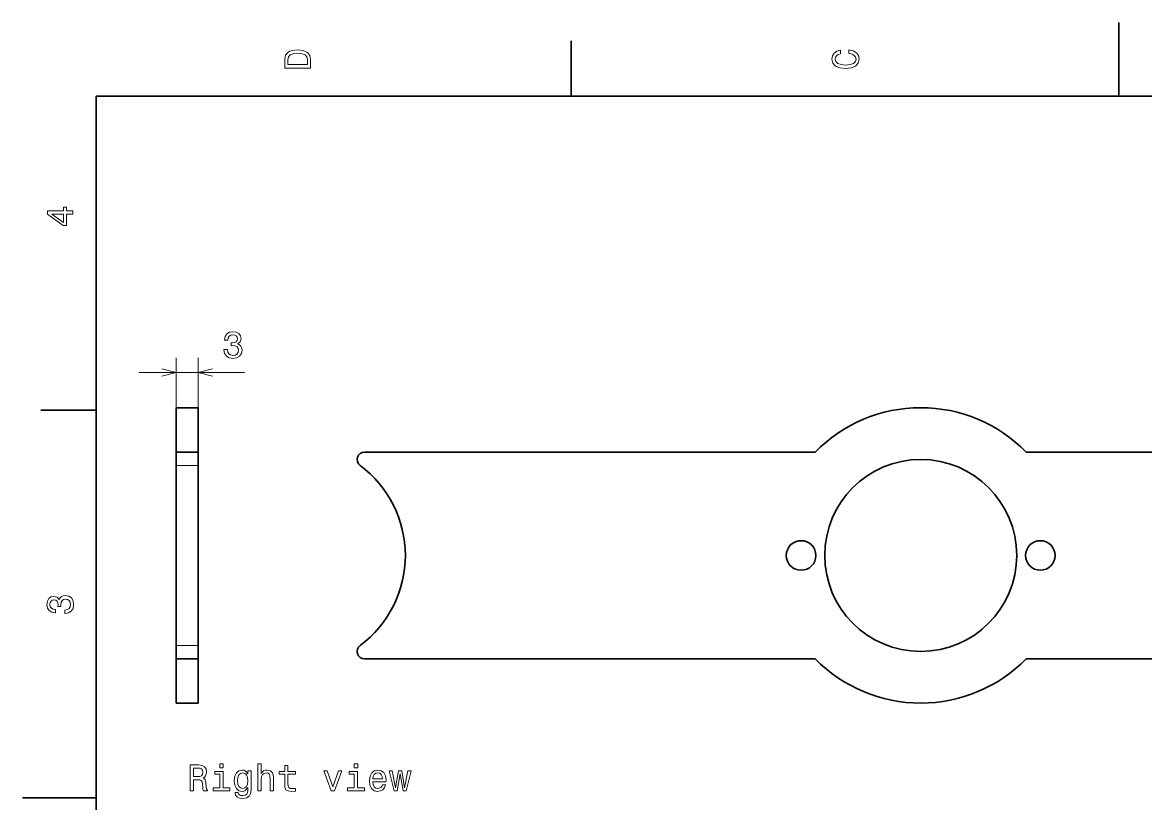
# Model space of a CAD drawing. Extents: x 0 to 297, y 0 to 210.
# Drawn here: x 0 to 152.1, y 104.2 to 210 of the extents above; entities that cross this region are included whole.
import ezdxf

# ---------------------------------------------------------------- set-up
doc = ezdxf.new("R2010")
doc.units = 0

msp = doc.modelspace()

# ---------------------------------------------------------------- linework, layer by layer
at = {"color": 7, "lineweight": 35, "ltscale": 0.25}
for p, q in [((148.5, 200), (148.5, 210)), ((10, 105), (0, 105))]:
    msp.add_line(p, q, dxfattribs=at)
at = {"color": 7, "lineweight": 35, "ltscale": 0.1875}
for p, q in [((74.300003, 200), (74.300003, 207.5)), ((10, 157.5), (2.5, 157.5))]:
    msp.add_line(p, q, dxfattribs=at)
at = {"color": 7, "lineweight": 35}
for p, q in [((287, 200), (10, 200)), ((10, 200), (10, 10)), ((107.376892, 151.836075), (46.32618, 151.836075)), ((161.659744, 151.836075), (135.942596, 151.836075)), ((107.376892, 123.836075), (46.32618, 123.836075)), ((161.659744, 123.836075), (135.942596, 123.836075))]:
    msp.add_line(p, q, dxfattribs=at)
at = {"color": 7, "lineweight": 13, "ltscale": 0.269243}
for p, q in [((20.80751, 153.836075), (20.80751, 164.605804)), ((23.80751, 153.836075), (23.80751, 164.605804))]:
    msp.add_line(p, q, dxfattribs=at)
at = {"color": 7, "lineweight": 13, "ltscale": 0.356937}
msp.add_line((15.80751, 162.605804), (30.084982, 162.605804), dxfattribs=at)
at = {"color": 7, "lineweight": 35, "ltscale": 0.15}
for p, q in [((20.80751, 157.836075), (20.80751, 151.836075)), ((23.80751, 157.836075), (23.80751, 151.836075)), ((20.80751, 123.836075), (20.80751, 117.836075)), ((23.80751, 123.836075), (23.80751, 117.836075))]:
    msp.add_line(p, q, dxfattribs=at)
at = {"color": 7, "lineweight": 35, "ltscale": 0.075}
for p, q in [((23.80751, 157.836075), (20.80751, 157.836075)), ((23.80751, 157.836075), (20.80751, 157.836075)), ((23.80751, 151.836075), (20.80751, 151.836075)), ((20.80751, 123.836075), (23.80751, 123.836075)), ((23.80751, 117.836075), (20.80751, 117.836075))]:
    msp.add_line(p, q, dxfattribs=at)
at = {"color": 7, "lineweight": 35, "ltscale": 0.045062}
for p, q in [((20.80751, 151.836075), (20.80751, 150.0336)), ((23.80751, 151.836075), (23.80751, 150.0336)), ((20.80751, 125.638542), (20.80751, 123.836075)), ((23.80751, 125.638542), (23.80751, 123.836075))]:
    msp.add_line(p, q, dxfattribs=at)
at = {"color": 7, "lineweight": 13, "ltscale": 0.075}
for p, q in [((23.80751, 150.0336), (20.80751, 150.0336)), ((20.80751, 125.638542), (23.80751, 125.638542))]:
    msp.add_line(p, q, dxfattribs=at)
at = {"color": 7, "lineweight": 35, "ltscale": 0.304938}
for p, q in [((20.80751, 150.0336), (20.80751, 137.836075)), ((23.80751, 150.0336), (23.80751, 137.836075)), ((20.80751, 137.836075), (20.80751, 125.638542)), ((23.80751, 137.836075), (23.80751, 125.638542))]:
    msp.add_line(p, q, dxfattribs=at)
at = {"color": 7, "lineweight": 13}
for points in [[(35.533215, 204.994965), (35.533215, 203.829971), (39.033215, 203.829971), (39.033215, 204.994965), (38.922264, 205.544678), (38.584366, 205.953171), (38.034657, 206.205338), (37.283215, 206.296112), (36.516644, 206.215424), (36.21405, 206.114563), (35.971977, 205.973343), (35.644165, 205.56485), (35.563473, 205.297562)], [(35.951801, 204.959656), (36.027451, 205.342941), (36.259438, 205.605194), (36.672985, 205.761536), (37.283215, 205.811966), (37.873272, 205.756485), (38.286816, 205.600143), (38.533936, 205.332855), (38.614628, 204.959656), (38.614628, 204.298996), (35.951801, 204.298996)], [(111.93206, 205.817017), (112.35569, 205.716141), (112.658287, 205.549713), (112.844887, 205.317734), (112.905403, 205.045395), (112.814629, 204.71759), (112.54229, 204.460388), (112.098488, 204.28891), (111.483215, 204.233429), (110.872986, 204.28891), (110.424141, 204.455338), (110.151802, 204.71254), (110.055984, 205.045395), (110.106415, 205.287476), (110.247627, 205.494247), (110.474571, 205.655624), (110.787247, 205.766571), (110.787247, 206.245682), (110.308144, 206.094391), (109.94503, 205.832138), (109.718086, 205.474075), (109.637398, 205.045395), (109.763474, 204.510818), (110.116501, 204.10231), (110.696472, 203.840057), (111.483215, 203.749283), (112.269958, 203.840057), (112.84993, 204.10231), (113.208, 204.510818), (113.329041, 205.045395), (113.233215, 205.51442), (112.965927, 205.892654), (112.527161, 206.159943), (111.93206, 206.301163)], [(6.833213, 184.02739), (6.833213, 184.481277), (5.965778, 184.481277), (5.965778, 184.98056), (5.56232, 184.98056), (5.56232, 184.481277), (3.408862, 184.481277), (3.408862, 184.022339), (5.521974, 182.489197), (5.965778, 182.489197), (5.965778, 184.02739)], [(5.56232, 182.912827), (3.993876, 184.02739), (5.56232, 184.02739)], [(27.296078, 165.705231), (27.296078, 165.669922), (27.37677, 165.185776), (27.6138, 164.822662), (27.987, 164.590668), (28.481236, 164.504944), (29.005732, 164.590668), (29.399103, 164.812576), (29.651264, 165.165604), (29.742043, 165.619492), (29.701696, 165.917038), (29.590746, 166.159119), (29.409189, 166.345718), (29.167114, 166.481888), (29.494925, 166.754211), (29.61092, 167.187943), (29.535271, 167.581314), (29.318413, 167.87886), (28.965385, 168.06546), (28.481236, 168.131027), (28.027346, 168.050323), (27.679363, 167.82843), (27.452417, 167.475403), (27.37677, 167.006378), (27.37677, 166.971085), (27.825617, 166.971085), (27.865963, 167.293839), (27.997086, 167.525833), (28.2089, 167.667038), (28.506453, 167.717468), (28.7687, 167.677124), (28.960342, 167.571228), (29.076336, 167.39975), (29.121727, 167.16777), (29.076336, 166.920654), (28.955299, 166.754211), (28.743484, 166.653351), (28.45602, 166.623093), (28.259335, 166.628143), (28.259335, 166.229721), (28.506453, 166.239807), (28.824175, 166.194427), (29.061207, 166.07338), (29.202417, 165.876694), (29.25285, 165.619492), (29.197374, 165.326981), (29.051121, 165.110123), (28.819132, 164.973969), (28.511496, 164.928574), (28.193771, 164.979004), (27.961784, 165.130295), (27.815529, 165.372375), (27.760054, 165.705231)], [(5.73379, 129.979111), (5.769093, 129.979111), (6.253242, 130.059799), (6.616354, 130.296829), (6.848343, 130.670029), (6.934078, 131.164276), (6.848343, 131.688766), (6.626441, 132.082138), (6.273415, 132.334305), (5.819525, 132.425079), (5.521974, 132.384735), (5.279899, 132.273788), (5.0933, 132.092224), (4.957133, 131.850143), (4.684798, 132.177963), (4.251081, 132.293961), (3.857709, 132.218307), (3.560158, 132.00145), (3.373559, 131.648422), (3.307997, 131.164276), (3.388689, 130.710388), (3.610591, 130.362396), (3.963617, 130.135452), (4.432637, 130.059799), (4.46794, 130.059799), (4.46794, 130.508652), (4.145173, 130.548996), (3.913184, 130.680115), (3.771974, 130.891937), (3.721542, 131.189484), (3.761888, 131.451736), (3.867795, 131.643372), (4.039265, 131.759369), (4.271254, 131.804764), (4.518372, 131.759369), (4.684798, 131.638336), (4.785663, 131.426514), (4.815922, 131.139053), (4.810879, 130.942368), (5.209294, 130.942368), (5.199208, 131.189484), (5.244596, 131.507217), (5.365634, 131.744247), (5.56232, 131.885452), (5.819525, 131.935883), (6.112032, 131.880417), (6.328891, 131.734161), (6.465058, 131.502167), (6.510447, 131.194534), (6.460014, 130.876801), (6.308718, 130.644821), (6.066643, 130.498566), (5.73379, 130.443085)], [(27.189354, 109.600487), (26.720335, 109.600487), (26.720335, 109.096161), (27.189354, 109.096161)], [(31.889645, 105.979446), (32.333447, 105.979446), (32.333447, 107.542847), (32.378838, 107.900917), (32.525089, 108.163162), (32.752037, 108.324547), (33.054626, 108.385063), (33.296703, 108.334633), (33.448002, 108.198463), (33.523651, 107.971519), (33.548866, 107.66893), (33.548866, 105.979446), (33.992668, 105.979446), (33.992668, 107.759705), (33.972496, 108.117775), (33.881718, 108.415329), (33.584167, 108.68766), (33.12019, 108.783478), (32.868031, 108.748177), (32.651169, 108.652359), (32.469612, 108.50106), (32.333447, 108.294289), (32.333447, 109.600487), (31.889645, 109.600487)], [(45.405495, 109.600487), (44.936474, 109.600487), (44.936474, 109.096161), (45.405495, 109.096161)], [(22.700882, 105.979446), (23.169903, 105.979446), (23.169903, 107.457115), (23.64901, 107.457115), (24.002035, 107.441986), (24.223936, 107.371376), (24.344975, 107.204948), (24.395407, 106.907402), (24.420624, 106.453506), (24.450882, 106.15596), (24.5114, 105.979446), (25.040939, 105.979446), (25.040939, 106.075264), (24.924946, 106.216476), (24.8846, 106.478729), (24.849297, 107.043564), (24.763561, 107.462158), (24.647568, 107.593277), (24.466011, 107.689102), (24.66774, 107.815178), (24.808952, 107.991692), (24.899729, 108.213593), (24.929989, 108.480888), (24.859383, 108.904518), (24.657654, 109.222244), (24.324802, 109.413887), (23.870911, 109.479446), (22.700882, 109.479446)], [(23.739786, 109.050774), (24.047424, 109.020515), (24.264282, 108.92469), (24.40045, 108.748177), (24.445839, 108.470802), (24.395407, 108.178291), (24.259239, 108.001778), (24.02725, 107.911003), (23.709528, 107.885788), (23.169903, 107.885788), (23.169903, 109.050774)], [(27.174225, 106.352646), (27.174225, 108.596878), (26.034456, 108.596878), (26.034456, 108.218643), (26.730421, 108.218643), (26.730421, 106.352646), (25.822639, 106.352646), (25.822639, 105.979446), (28.092093, 105.979446), (28.092093, 106.352646)], [(30.961689, 106.100487), (30.961689, 108.68766), (30.538059, 108.68766), (30.538059, 108.248901), (30.190075, 108.647316), (29.97826, 108.748177), (29.741228, 108.783478), (29.312553, 108.682617), (28.9797, 108.400192), (28.762842, 107.946304), (28.687193, 107.336075), (28.762842, 106.720802), (28.9797, 106.266907), (29.312553, 105.979446), (29.741228, 105.883629), (29.983303, 105.91893), (30.185032, 106.009705), (30.538059, 106.39299), (30.538059, 106.009705), (30.497711, 105.707115), (30.386761, 105.49025), (30.174946, 105.364174), (29.857224, 105.318787), (29.579845, 105.349045), (29.38316, 105.42469), (29.267164, 105.555817), (29.231861, 105.73233), (28.803188, 105.73233), (28.803188, 105.712158), (28.86875, 105.389389), (29.070478, 105.147316), (29.393246, 104.990974), (29.832006, 104.935501), (30.356503, 105.011147), (30.704485, 105.222961), (30.901171, 105.591118)], [(29.146128, 107.336075), (29.191517, 107.78492), (29.327682, 108.117775), (29.539499, 108.314461), (29.82192, 108.385063), (30.119471, 108.314461), (30.341373, 108.117775), (30.477539, 107.78492), (30.527971, 107.336075), (30.477539, 106.877144), (30.341373, 106.549332), (30.119471, 106.347603), (29.82192, 106.282043), (29.539499, 106.347603), (29.327682, 106.549332), (29.191517, 106.882187)], [(35.520767, 108.218643), (35.520767, 106.862015), (35.551025, 106.423248), (35.692238, 106.120659), (35.974659, 105.944145), (36.453766, 105.883629), (36.97826, 105.908844), (36.97826, 106.29213), (36.594975, 106.261864), (36.246994, 106.302216), (36.060394, 106.428291), (35.979702, 106.640106), (35.964569, 106.93766), (35.964569, 108.218643), (36.97826, 108.218643), (36.97826, 108.596878), (35.964569, 108.596878), (35.964569, 109.388672), (35.520767, 109.388672), (35.520767, 108.596878), (34.754196, 108.596878), (34.754196, 108.218643)], [(41.809669, 105.979446), (42.278694, 105.979446), (43.267166, 108.68766), (42.808231, 108.68766), (42.046703, 106.503944), (41.270046, 108.68766), (40.806068, 108.68766)], [(45.390366, 106.352646), (45.390366, 108.596878), (44.250595, 108.596878), (44.250595, 108.218643), (44.946564, 108.218643), (44.946564, 106.352646), (44.03878, 106.352646), (44.03878, 105.979446), (46.308235, 105.979446), (46.308235, 106.352646)], [(47.458088, 107.204948), (49.233303, 107.204948), (49.238346, 107.41172), (49.157654, 107.991692), (48.935753, 108.425415), (48.582726, 108.68766), (48.113708, 108.783478), (47.654774, 108.682617), (47.30175, 108.400192), (47.074802, 107.941261), (46.99411, 107.336075), (47.069759, 106.715759), (47.296703, 106.261864), (47.644688, 105.979446), (48.098579, 105.883629), (48.491951, 105.949188), (48.814716, 106.120659), (49.05175, 106.39299), (49.187912, 106.756104), (48.749153, 106.756104), (48.658375, 106.554375), (48.527252, 106.403076), (48.154053, 106.282043), (47.866589, 106.337517), (47.649731, 106.51403), (47.508522, 106.801491), (47.458088, 107.189819)], [(47.458088, 107.578148), (47.513565, 107.926132), (47.649731, 108.183334), (47.856503, 108.339676), (48.128838, 108.395149), (48.396126, 108.339676), (48.602898, 108.183334), (48.728981, 107.926132), (48.774368, 107.578148)], [(50.746269, 105.979446), (51.149727, 108.27916), (51.553188, 105.979446), (51.976818, 105.979446), (52.642525, 108.68766), (52.213852, 108.68766), (51.765003, 106.387947), (51.366589, 108.68766), (50.927826, 108.68766), (50.529411, 106.387947), (50.080566, 108.68766), (49.656937, 108.68766), (50.322639, 105.979446)]]:
    msp.add_lwpolyline(points, close=True, dxfattribs=at)
for points in [[(18.875658, 162.088165), (20.80751, 162.605804), (18.875658, 163.123444)], [(25.739363, 163.123444), (23.80751, 162.605804), (25.739363, 162.088165)]]:
    msp.add_lwpolyline(points, dxfattribs=at)
at = {"color": 7, "lineweight": 35}
for centre, radius in [((121.659744, 137.836075), 13), ((105.459747, 137.836075), 2), ((137.859741, 137.836075), 2)]:
    msp.add_circle(centre, radius, dxfattribs=at)
for centre, radius, start, end in [((121.659744, 137.836075), 20, 44.427003, 135.572999), ((46.32618, 150.836075), 1, 90.000003, 233.366544), ((36.659744, 137.836075), 15.2, 306.633461, 53.366539), ((46.32618, 124.836075), 1, 126.633456, 269.999997), ((121.659744, 137.836075), 20, 224.427001, 315.572997)]:
    msp.add_arc(centre, radius, start, end, dxfattribs=at)

doc.saveas('drawing.dxf')
